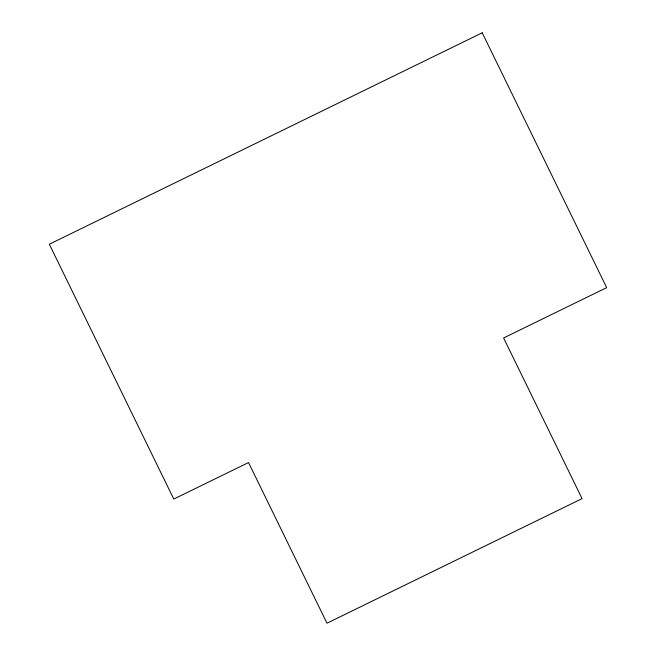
<?xml version="1.0" encoding="UTF-8"?>
<svg xmlns="http://www.w3.org/2000/svg" width="656" height="656" viewBox="0 0 656 656"><rect width="100%" height="100%" fill="white"/><g stroke="black" fill="none" stroke-linecap="round" stroke-linejoin="round"><path stroke-width="0.98" d="M482.217 32.8L49.323 244.229L173.783 499.06L248.534 462.554L326.991 623.2L582.069 498.617L503.611 337.971L606.677 287.631L482.217 32.8"/></g></svg>
